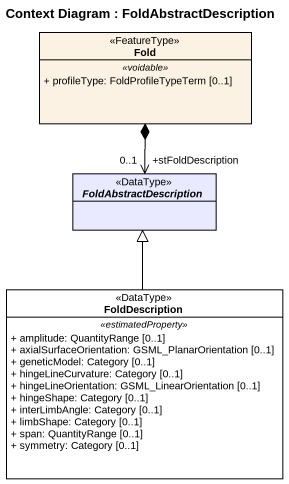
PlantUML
@startuml
title Context Diagram : FoldAbstractDescription
hide circle
hide empty members
skinparam classAttributeIconSize 0
class Fold <<FeatureType>> #FCF2E3 {
  .. <<voidable>> ..
  + profileType: FoldProfileTypeTerm [0..1]
}
abstract class FoldAbstractDescription <<DataType>> #E9E9FF
class FoldDescription <<DataType>> #FFFFFF {
  .. <<estimatedProperty>> ..
  + amplitude: QuantityRange [0..1]
  + axialSurfaceOrientation: GSML_PlanarOrientation [0..1]
  + geneticModel: Category [0..1]
  + hingeLineCurvature: Category [0..1]
  + hingeLineOrientation: GSML_LinearOrientation [0..1]
  + hingeShape: Category [0..1]
  + interLimbAngle: Category [0..1]
  + limbShape: Category [0..1]
  + span: QuantityRange [0..1]
  + symmetry: Category [0..1]
}
Fold *--> "+stFoldDescription\n0..1" FoldAbstractDescription
FoldDescription -up-|> FoldAbstractDescription
@enduml
